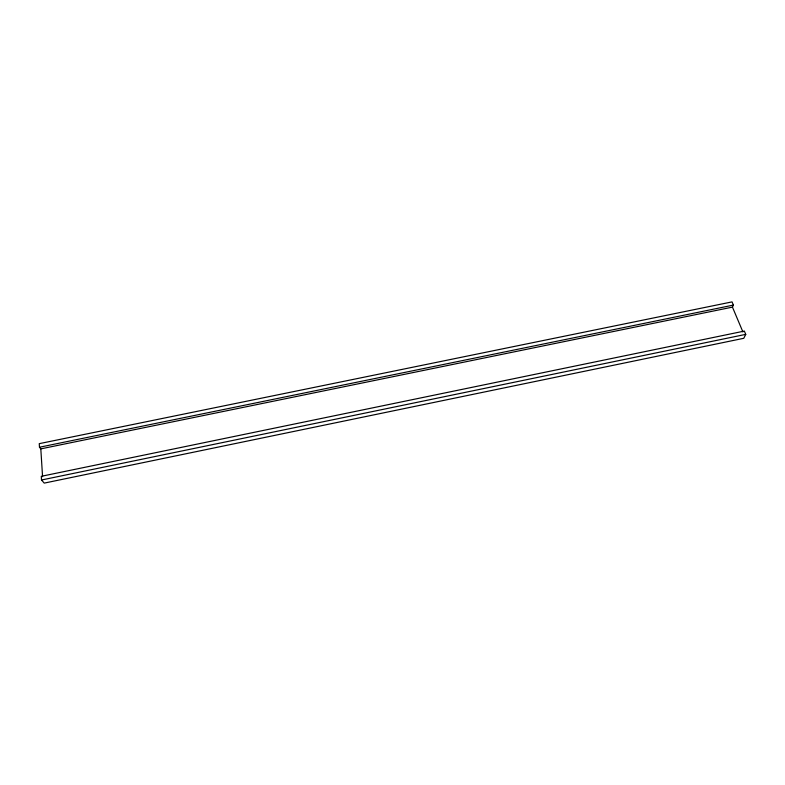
<?xml version="1.0" encoding="UTF-8"?>
<svg xmlns="http://www.w3.org/2000/svg" width="785" height="785" viewBox="0 0 785 785"><rect width="100%" height="100%" fill="white"/><g stroke="black" fill="none" stroke-linecap="round" stroke-linejoin="round"><path stroke-width="1.18" d="M742.904 331.918L732.454 307.121L733.396 305.09L732.042 301.891L39.25 443.653L39.476 447.234L40.81 448.873L42.567 476.672M745.75 334.371L743.778 338.296L44.225 483.109L41.526 479.998L41.291 476.309L744.357 331.074L745.75 334.371L41.526 479.998M39.476 447.234L733.396 305.09M40.81 448.873L732.454 307.121"/></g></svg>
